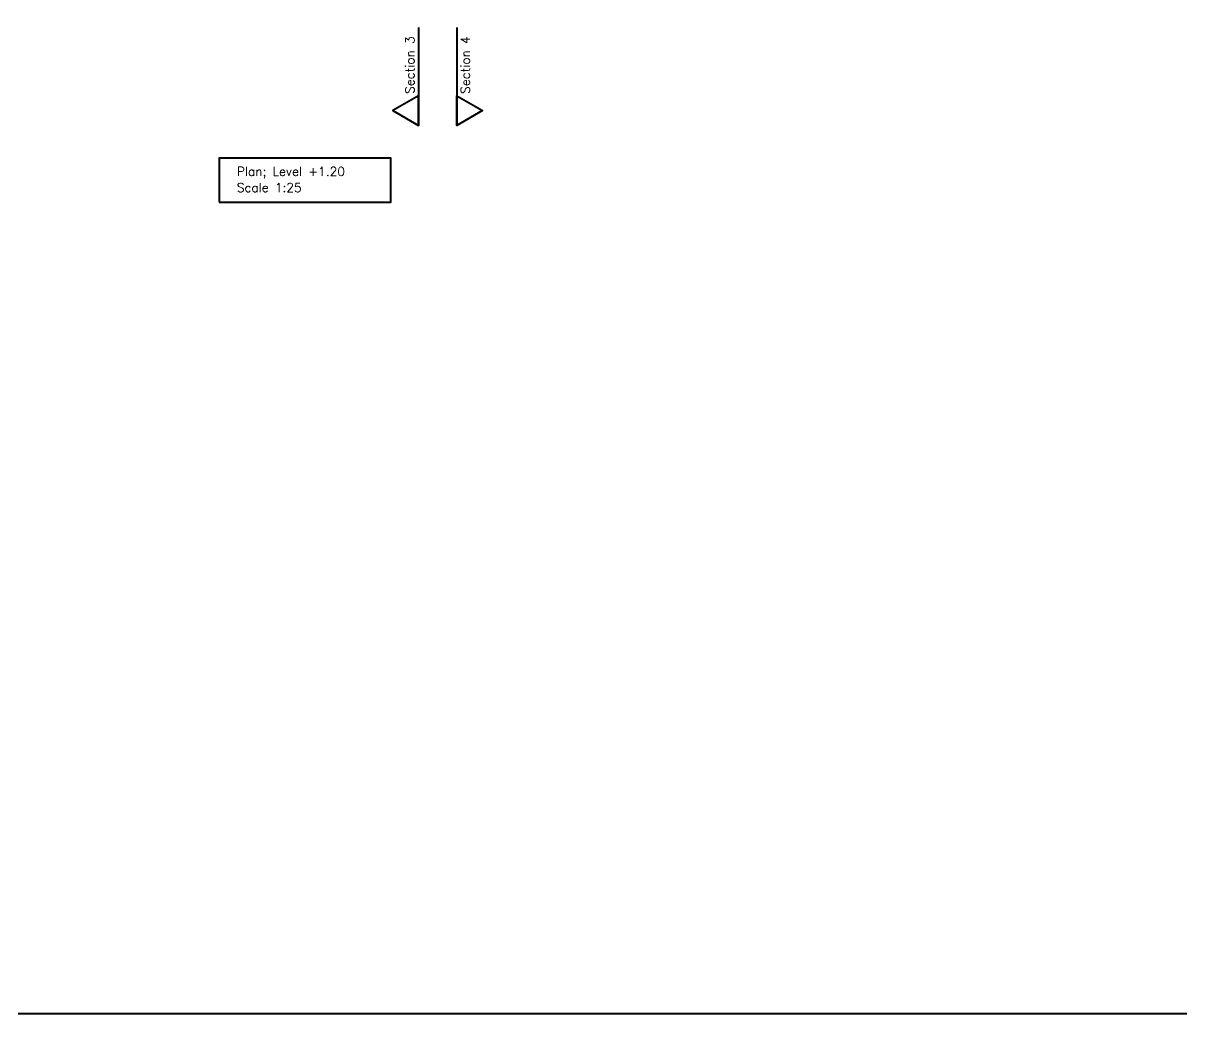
# Model space of a CAD drawing. Header units: inches. Extents: x 4017 to 5703, y -944 to 2840.
# Drawn here: x 4535 to 5053, y -66 to 377 of the extents above; entities that cross this region are included whole.
import ezdxf

# ---------------------------------------------------------------- set-up
doc = ezdxf.new("R2010")
doc.units = ezdxf.units.IN
doc.header["$MEASUREMENT"] = 0
doc.layers.add('A-dim-work', color=8, linetype='Continuous')
doc.styles.add('ENGLISH', font='romans.shx', dxfattribs={"height": 2})

msp = doc.modelspace()

# ---------------------------------------------------------------- linework, layer by layer
at = {"layer": 'A-dim-work', "color": 6, "lineweight": 40, "ltscale": 20}
for p, q in [((4711.38, 375.36), (4711.38, 331.64)), ((4728.54, 375.36), (4728.54, 331.64))]:
    msp.add_line(p, q, dxfattribs=at)
for points in [[(4016.52, -65.76), (4016.52, 1046.74), (5702.9, 1046.74), (5702.9, -65.76)], [(4711.38, 338.25), (4711.38, 344.86), (4699.92, 338.25), (4711.38, 331.64)], [(4728.54, 338.25), (4728.54, 344.86), (4740, 338.25), (4728.54, 331.64)], [(4622.32, 297.23), (4699.08, 297.23), (4699.08, 317.03), (4622.32, 317.03)]]:
    msp.add_lwpolyline(points, close=True, dxfattribs=at)

# ---------------------------------------------------------------- texts
at = {"layer": 'A-dim-work', "color": 6, "lineweight": 40, "ltscale": 20, "char_height": 4, "rotation": 90, "style": 'ENGLISH'}
for s, width, heights, insert, attachment_point in [('Section 3', 28.7349, [0], (4705.55, 345.75), 1), ('Section 4', 34.5998, [3.41], (4734.37, 345.75), 7)]:
    msp.add_mtext_dynamic_manual_height_columns(s, width=width, gutter_width=1, heights=heights, dxfattribs=dict(at, insert=insert, attachment_point=attachment_point))
at = {"layer": 'A-dim-work', "color": 6, "lineweight": 40, "ltscale": 20, "char_height": 4, "attachment_point": 1, "style": 'ENGLISH'}
for s, insert in [('Plan; Level +1.20', (4630.18, 313.04)), ('Scale 1:25', (4630.18, 305.83))]:
    msp.add_mtext_dynamic_manual_height_columns(s, width=90.6117, gutter_width=1, heights=[0], dxfattribs=dict(at, insert=insert))

doc.saveas('drawing.dxf')
